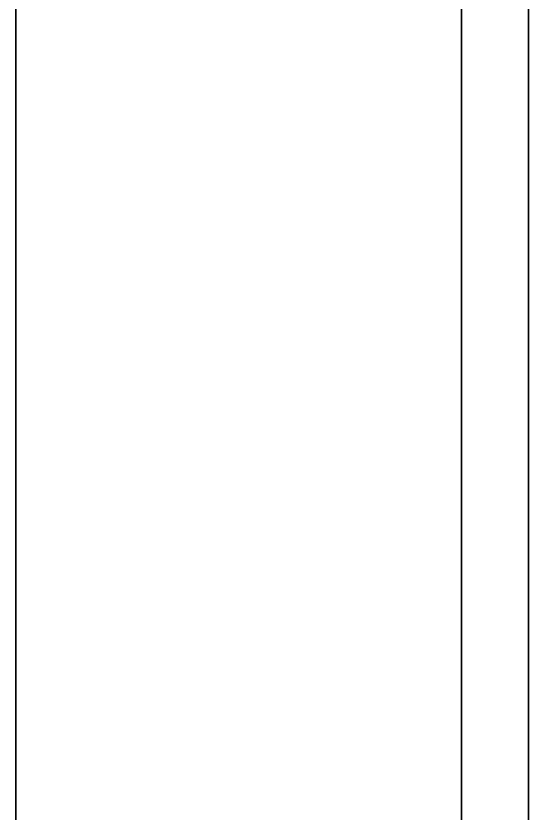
# Model space of a CAD drawing. Extents: x -100 to 4856, y -100 to 4830.
# Drawn here: x -100 to 18, y 2824.1 to 3003 of the extents above; entities that cross this region are included whole.
import ezdxf

# ---------------------------------------------------------------- set-up
doc = ezdxf.new("R2010")
doc.units = 0
for name, color, linetype in [('LAYER0', 7, 'CONTINUOUS'), ('LAYER1', 7, 'CONTINUOUS'), ('LAYER142', 7, 'CONTINUOUS')]:
    doc.layers.add(name, color=color, linetype=linetype)

msp = doc.modelspace()

# ---------------------------------------------------------------- linework, layer by layer
at = {"layer": 'LAYER0', "invisible_edges": 1}
for points in [[(4856, 4830, -5), (-100, -100, -5), (-100, 4830, -5), (4856, 4830, -5)], [(-100, -100, -5), (4856, 4830, -5), (4856, -100, -5), (-100, -100, -5)], [(-100, 4830), (-100, -100, -5), (-100, -100), (-100, 4830)], [(-100, -100, -5), (-100, 4830), (-100, 4830, -5), (-100, -100, -5)], [(4856, -100), (-100, 4830), (-100, -100), (4856, -100)], [(-100, 4830), (4856, -100), (4856, 4830), (-100, 4830)]]:
    msp.add_3dface(points, dxfattribs=at)
at = {"layer": 'LAYER1', "invisible_edges": 1}
for points in [[(0, 4730), (-100, -19), (-100, 4830), (0, 4730)], [(-100, 4830, 2594), (-100, -19), (-100, -19, 2594), (-100, 4830, 2594)], [(-100, -19), (-100, 4830, 2594), (-100, 4830), (-100, -19)], [(-100, -19), (0, 4730), (0, 81), (-100, -19)], [(0, 4730), (0, 81, 2594), (0, 81), (0, 4730)], [(0, 81, 2594), (0, 4730), (0, 4730, 2594), (0, 81, 2594)]]:
    msp.add_3dface(points, dxfattribs=at)
at = {"layer": 'LAYER142'}
for points, invisible_edges in [([(0, 4730), (15, 4715), (0, 81), (0, 4730)], 3), ([(0, 4730, 110), (0, 81), (0, 81, 110), (0, 4730, 110)], 1), ([(0, 81), (0, 4730, 110), (0, 4730), (0, 81)], 1), ([(15, 81, 110), (0, 4730, 110), (0, 81, 110), (15, 81, 110)], 1), ([(0, 4730, 110), (15, 81, 110), (15, 4715, 110), (0, 4730, 110)], 5), ([(15, 81), (0, 81), (15, 4715), (15, 81)], 2), ([(15, 4715), (15, 81, 110), (15, 81), (15, 4715)], 1), ([(15, 81, 110), (15, 4715), (15, 4715, 110), (15, 81, 110)], 1)]:
    msp.add_3dface(points, dxfattribs=dict(at, invisible_edges=invisible_edges))

# ---------------------------------------------------------------- meshes
at = {"layer": 'LAYER1'}
mesh = msp.add_polymesh((2, 2), dxfattribs=at)
for k, corner in enumerate([(0, 4730, 2594), (0, 81, 2594), (-100, 4830, 2594), (-100, -19, 2594)]):
    mesh.set_mesh_vertex(divmod(k, 2), corner)

doc.saveas('drawing.dxf')
